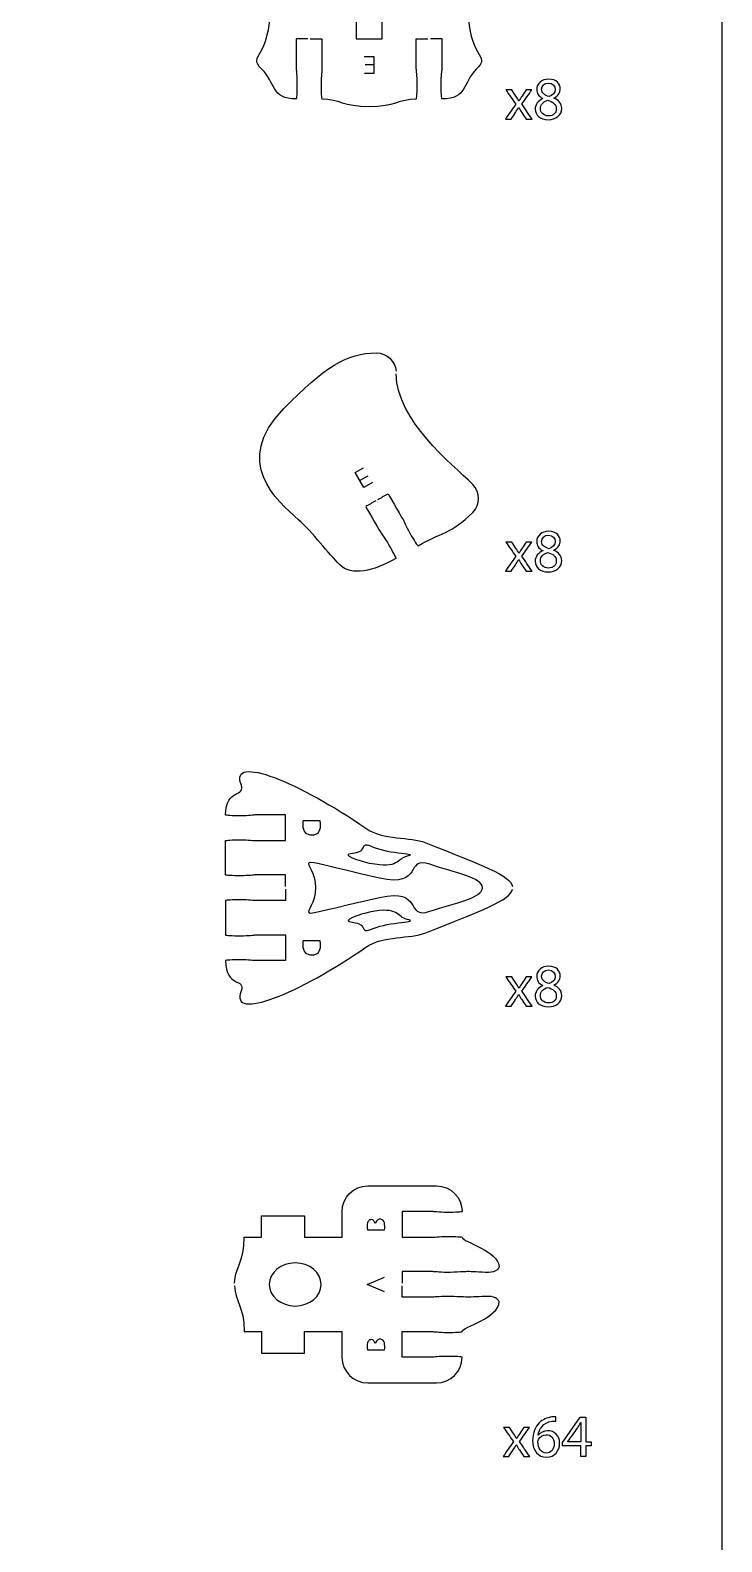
# Model space of a CAD drawing. Extents: x 0 to 1000, y 0 to 600.
# Drawn here: x 105.5 to 186.1, y 323.1 to 499.5 of the extents above; entities that cross this region are included whole.
import ezdxf

# ---------------------------------------------------------------- set-up
doc = ezdxf.new("R2010")
doc.units = 0
doc.header["$MEASUREMENT"] = 0
doc.layers.add('DEFAULT', color=7, linetype='CONTINUOUS')

msp = doc.modelspace()

# ---------------------------------------------------------------- linework, layer by layer
at = {"layer": 'DEFAULT', "color": 250}
for points in [[(166.09, 570.1), (186.09, 570.1), (186.09, 134.5), (20, 134.5), (20, 570.1), (40.51, 570.1)], [(144.42, 496.44), (145.55, 496.44), (145.55, 494.42), (144.46, 494.42)], [(144.51, 495.49), (145.55, 495.49)], [(145.37, 446.7), (144.38, 446.13), (143.37, 447.88), (144.32, 448.42)], [(144.82, 447.47), (143.91, 446.95)], [(146.79, 352.29), (144.77, 353.13), (146.79, 353.98)]]:
    msp.add_lwpolyline(points, dxfattribs=at)
msp.add_lwpolyline([(169.66, 333.05), (169.66, 334.3), (167.53, 334.3), (167.53, 334.71), (169.58, 337.63), (170.25, 337.63), (170.25, 334.78), (170.89, 334.78), (170.89, 334.3), (170.25, 334.3), (170.25, 333.05)], close=True, dxfattribs=at)
at = {"layer": 'DEFAULT', "color": 1}
for points, knots in [([(137.83, 498.47), (137.38, 498.47), (136.93, 498.47), (136.49, 498.47), (136.49, 497.31), (136.49, 496.14), (136.49, 494.97), (136.49, 494.8), (136.58, 494.19), (136.58, 493.22), (136.58, 492.26), (136.54, 491.47), (136.49, 491.47), (133.53, 491.47), (134.11, 493.33), (132.46, 494.97), (130.71, 496.73), (133.49, 495.97), (133.49, 502.47), (133.49, 504.13), (135.6, 506.42), (137.26, 506.42), (139.49, 506.42), (140.05, 505.47), (143.49, 505.47), (143.54, 505.47), (143.59, 504.69), (143.59, 503.72), (143.59, 502.76), (143.49, 502.15), (143.49, 501.97), (143.49, 500.81), (143.49, 499.64), (143.49, 498.47), (144.49, 498.47), (145.49, 498.47), (146.49, 498.47), (146.49, 499.64), (146.49, 500.81), (146.49, 501.97), (146.49, 502.15), (146.39, 502.76), (146.39, 503.72), (146.39, 504.69), (146.43, 505.47), (146.49, 505.47), (149.93, 505.47), (150.49, 506.42), (152.71, 506.42), (154.37, 506.42), (156.49, 504.13), (156.49, 502.47), (156.49, 495.97), (159.27, 496.73), (157.51, 494.97), (155.87, 493.33), (156.44, 491.47), (153.49, 491.47), (153.43, 491.47), (153.39, 492.26), (153.39, 493.22), (153.39, 494.19), (153.49, 494.8), (153.49, 494.97), (153.49, 496.14), (153.49, 497.31), (153.49, 498.47), (153.04, 498.47), (152.59, 498.47), (152.13, 498.47)], [0, 0, 0, 0, 3.82, 3.82, 3.82, 13.74, 13.74, 13.74, 14.74, 14.74, 14.74, 15.74, 15.74, 15.74, 16.74, 16.74, 16.74, 17.74, 17.74, 17.74, 18.74, 18.74, 18.74, 19.74, 19.74, 19.74, 20.74, 20.74, 20.74, 21.74, 21.74, 21.74, 31.66, 31.66, 31.66, 40.16, 40.16, 40.16, 50.08, 50.08, 50.08, 51.08, 51.08, 51.08, 52.08, 52.08, 52.08, 53.08, 53.08, 53.08, 54.08, 54.08, 54.08, 55.08, 55.08, 55.08, 56.08, 56.08, 56.08, 57.08, 57.08, 57.08, 58.08, 58.08, 58.08, 68, 68, 68, 71.84, 71.84, 71.84, 71.84]), ([(138.13, 498.47), (138.58, 498.47), (139.04, 498.47), (139.49, 498.47), (139.49, 497.31), (139.49, 496.14), (139.49, 494.97), (139.49, 494.8), (139.39, 494.19), (139.39, 493.22), (139.39, 492.26), (139.43, 491.47), (139.49, 491.47), (141.53, 491.47), (141.95, 490.59), (144.99, 490.59), (148.03, 490.59), (148.44, 491.47), (150.49, 491.47), (150.54, 491.47), (150.59, 492.26), (150.59, 493.22), (150.59, 494.19), (150.49, 494.8), (150.49, 494.97), (150.49, 496.14), (150.49, 497.31), (150.49, 498.47), (150.94, 498.47), (151.39, 498.47), (151.83, 498.47)], [0, 0, 0, 0, 3.84, 3.84, 3.84, 13.76, 13.76, 13.76, 14.76, 14.76, 14.76, 15.76, 15.76, 15.76, 16.76, 16.76, 16.76, 17.76, 17.76, 17.76, 18.76, 18.76, 18.76, 19.76, 19.76, 19.76, 29.68, 29.68, 29.68, 33.5, 33.5, 33.5, 33.5]), ([(145.76, 444.58), (145.37, 444.35), (144.98, 444.13), (144.59, 443.9), (144.59, 443.9), (145.9, 441.63), (146.34, 440.87), (146.43, 440.72), (146.82, 440.24), (147.3, 439.4), (147.78, 438.58), (148.13, 437.88), (148.09, 437.84), (145.49, 436.34), (142.92, 435.76), (141.56, 437.11), (140.29, 438.38), (138.39, 440.92), (136.77, 442.36), (134.21, 444.65), (128.99, 449.09), (135.03, 455.33), (139.73, 460.17), (142.41, 461.83), (145.83, 461.83), (147.05, 461.83), (148.05, 460.88), (148.13, 459.69)], [0, 0, 0, 0, 3.830106, 3.830106, 3.830106, 4.830106, 4.830106, 4.830106, 5.830106, 5.830106, 5.830106, 6.830106, 6.830106, 6.830106, 7.830106, 7.830106, 7.830106, 8.830106, 8.830106, 8.830106, 9.830106, 9.830106, 9.830106, 10.830106, 10.830106, 10.830106, 11.830106, 11.830106, 11.830106, 11.830106]), ([(146.02, 444.73), (146.41, 444.95), (146.8, 445.18), (147.19, 445.4), (147.19, 445.4), (148.5, 443.13), (148.94, 442.38), (149.02, 442.22), (149.25, 441.64), (149.73, 440.81), (150.21, 439.97), (150.64, 439.31), (150.69, 439.34), (153.29, 440.84), (154.52, 440.68), (157.08, 443.23), (157.98, 444.12), (157.98, 445.58), (157.07, 446.48), (154.54, 449.02), (148.26, 453.84), (148.14, 459.38)], [0, 0, 0, 0, 3.819812, 3.819812, 3.819812, 4.819812, 4.819812, 4.819812, 5.819812, 5.819812, 5.819812, 6.819812, 6.819812, 6.819812, 7.819812, 7.819812, 7.819812, 8.819812, 8.819812, 8.819812, 9.819812, 9.819812, 9.819812, 9.819812]), ([(135.25, 399.57), (135.25, 400.02), (135.25, 400.47), (135.25, 400.92), (134.08, 400.92), (132.92, 400.92), (131.75, 400.92), (131.58, 400.92), (130.97, 400.82), (130, 400.82), (129.03, 400.82), (128.25, 400.86), (128.25, 400.92), (128.25, 402.25), (128.25, 403.59), (128.25, 404.92), (128.25, 404.97), (129.03, 405.02), (130, 405.02), (130.97, 405.02), (131.58, 404.92), (131.75, 404.92), (132.92, 404.92), (134.08, 404.92), (135.25, 404.92), (135.25, 405.92), (135.25, 406.92), (135.25, 407.92), (134.08, 407.92), (132.92, 407.92), (131.75, 407.92), (131.58, 407.92), (130.97, 407.82), (130, 407.82), (129.03, 407.82), (128.25, 407.86), (128.25, 407.92), (128.25, 411.1), (130.66, 409.95), (130.07, 411.47), (128.67, 415.11), (136.96, 411.68), (144.61, 406.36), (146.63, 404.95), (149.76, 405.41), (151.58, 404.68), (158.09, 402.07), (161.47, 400.88), (161.71, 399.57)], [0, 0, 0, 0, 3.83, 3.83, 3.83, 13.75, 13.75, 13.75, 14.75, 14.75, 14.75, 15.75, 15.75, 15.75, 27.09, 27.09, 27.09, 28.09, 28.09, 28.09, 29.09, 29.09, 29.09, 39.01, 39.01, 39.01, 47.51, 47.51, 47.51, 57.43, 57.43, 57.43, 58.43, 58.43, 58.43, 59.43, 59.43, 59.43, 60.43, 60.43, 60.43, 61.43, 61.43, 61.43, 62.43, 62.43, 62.43, 63.43, 63.43, 63.43, 63.43]), ([(135.25, 399.27), (135.25, 398.82), (135.25, 398.37), (135.25, 397.92), (134.08, 397.92), (132.92, 397.92), (131.75, 397.92), (131.58, 397.92), (130.97, 398.02), (130, 398.02), (129.08, 398.02), (128.32, 397.98), (128.25, 397.92), (128.25, 396.59), (128.25, 395.25), (128.25, 393.92), (128.25, 393.87), (129.03, 393.82), (130, 393.82), (130.97, 393.82), (131.58, 393.92), (131.75, 393.92), (132.92, 393.92), (134.08, 393.92), (135.25, 393.92), (135.25, 392.92), (135.25, 391.92), (135.25, 390.92), (134.08, 390.92), (132.92, 390.92), (131.75, 390.92), (131.58, 390.92), (130.97, 391.02), (130, 391.02), (129.03, 391.02), (128.25, 390.97), (128.25, 390.92), (128.25, 387.74), (130.66, 388.9), (130.07, 387.38), (128.67, 383.73), (136.96, 387.16), (144.61, 392.48), (146.63, 393.89), (149.76, 393.43), (151.58, 394.16), (158.08, 396.77), (161.47, 397.97), (161.71, 399.27)], [0, 0, 0, 0, 3.83, 3.83, 3.83, 13.75, 13.75, 13.75, 14.75, 14.75, 14.75, 15.75, 15.75, 15.75, 27.090004, 27.090004, 27.090004, 28.090004, 28.090004, 28.090004, 29.090004, 29.090004, 29.090004, 39.010004, 39.010004, 39.010004, 47.510004, 47.510004, 47.510004, 57.430004, 57.430004, 57.430004, 58.430004, 58.430004, 58.430004, 59.430004, 59.430004, 59.430004, 60.430004, 60.430004, 60.430004, 61.430004, 61.430004, 61.430004, 62.430004, 62.430004, 62.430004, 63.430004, 63.430004, 63.430004, 63.430004]), ([(129.29, 353.29), (129.35, 355.14), (130.44, 355.68), (130.44, 358.64), (131.11, 358.64), (131.78, 358.64), (132.44, 358.64), (132.44, 359.47), (132.44, 360.3), (132.44, 361.13), (134.11, 361.13), (135.78, 361.13), (137.45, 361.13), (137.44, 360.3), (137.44, 359.47), (137.44, 358.64), (138.9, 358.64), (140.37, 358.64), (141.83, 358.64), (141.83, 359.64), (141.83, 360.64), (141.83, 361.64), (141.83, 363.3), (143.17, 364.64), (144.83, 364.64), (147.49, 364.64), (150.16, 364.64), (152.83, 364.64), (154.48, 364.64), (155.83, 363.3), (155.83, 361.64), (155.83, 361.58), (155.04, 361.54), (154.08, 361.54), (153.11, 361.54), (152.5, 361.64), (152.33, 361.64), (151.16, 361.64), (149.99, 361.64), (148.83, 361.64), (148.83, 360.64), (148.83, 359.64), (148.83, 358.64), (149.99, 358.64), (151.16, 358.64), (152.33, 358.64), (152.5, 358.64), (153.11, 358.74), (154.08, 358.74), (155.04, 358.74), (155.83, 358.69), (155.83, 358.64), (155.83, 358.1), (160.14, 357.07), (160.14, 355.14), (160.14, 355.08), (159.85, 354.54), (158.89, 354.54), (157.92, 354.54), (156.82, 354.64), (156.57, 354.64), (156.43, 354.64), (155.04, 354.54), (154.08, 354.54), (153.11, 354.54), (152.5, 354.64), (152.33, 354.64), (151.16, 354.64), (149.99, 354.64), (148.83, 354.64), (148.83, 354.19), (148.83, 353.74), (148.83, 353.29)], [0, 0, 0, 0, 1, 1, 1, 6.67, 6.67, 6.67, 13.75, 13.75, 13.75, 27.93, 27.93, 27.93, 35.010007, 35.010007, 35.010007, 47.440007, 47.440007, 47.440007, 55.950007, 55.950007, 55.950007, 56.950007, 56.950007, 56.950007, 79.630007, 79.630007, 79.630007, 80.630007, 80.630007, 80.630007, 81.630007, 81.630007, 81.630007, 82.630007, 82.630007, 82.630007, 92.550007, 92.550007, 92.550007, 101.060007, 101.060007, 101.060007, 110.980007, 110.980007, 110.980007, 111.980007, 111.980007, 111.980007, 112.980007, 112.980007, 112.980007, 113.980007, 113.980007, 113.980007, 114.980007, 114.980007, 114.980007, 115.980007, 115.980007, 115.980007, 116.980007, 116.980007, 116.980007, 117.980007, 117.980007, 117.980007, 127.900007, 127.900007, 127.900007, 131.720007, 131.720007, 131.720007, 131.720007]), ([(133.35, 353.14), (133.35, 354.52), (134.7, 355.65), (136.37, 355.65), (138.04, 355.65), (139.39, 354.52), (139.39, 353.14), (139.39, 351.75), (138.04, 350.62), (136.37, 350.62), (134.7, 350.62), (133.35, 351.75), (133.35, 353.14)], [1, 1, 1, 1, 2, 2, 2, 3, 3, 3, 4, 4, 4, 5, 5, 5, 5]), ([(129.29, 352.99), (129.35, 351.14), (130.44, 350.6), (130.44, 347.64), (131.11, 347.64), (131.78, 347.64), (132.44, 347.64), (132.44, 346.8), (132.44, 345.97), (132.44, 345.13), (134.11, 345.13), (135.78, 345.13), (137.44, 345.13), (137.44, 345.97), (137.44, 346.8), (137.45, 347.64), (138.9, 347.64), (140.36, 347.64), (141.82, 347.64), (141.82, 346.64), (141.82, 345.64), (141.82, 344.64), (141.82, 342.98), (143.17, 341.64), (144.83, 341.64), (147.49, 341.64), (150.16, 341.64), (152.83, 341.64), (154.48, 341.64), (155.83, 342.98), (155.83, 344.64), (155.83, 344.69), (155.04, 344.74), (154.08, 344.74), (153.11, 344.74), (152.5, 344.64), (152.33, 344.64), (151.16, 344.64), (149.99, 344.64), (148.83, 344.64), (148.83, 345.64), (148.83, 346.64), (148.83, 347.64), (149.99, 347.64), (151.16, 347.64), (152.33, 347.64), (152.5, 347.64), (153.11, 347.54), (154.08, 347.54), (155.04, 347.54), (155.83, 347.58), (155.83, 347.64), (155.83, 348.18), (160.14, 349.2), (160.14, 351.14), (160.14, 351.2), (159.85, 351.74), (158.89, 351.74), (157.92, 351.74), (156.82, 351.64), (156.57, 351.64), (156.43, 351.64), (155.04, 351.74), (154.08, 351.74), (153.11, 351.74), (152.5, 351.64), (152.33, 351.64), (151.16, 351.64), (149.99, 351.64), (148.83, 351.64), (148.83, 352.09), (148.83, 352.54), (148.83, 352.99)], [0, 0, 0, 0, 1, 1, 1, 6.67, 6.67, 6.67, 13.76, 13.76, 13.76, 27.93, 27.93, 27.93, 35.030007, 35.030007, 35.030007, 47.440011, 47.440011, 47.440011, 55.940011, 55.940011, 55.940011, 56.940011, 56.940011, 56.940011, 79.620013, 79.620013, 79.620013, 80.620013, 80.620013, 80.620013, 81.620013, 81.620013, 81.620013, 82.620013, 82.620013, 82.620013, 92.540013, 92.540013, 92.540013, 101.040013, 101.040013, 101.040013, 110.960013, 110.960013, 110.960013, 111.960013, 111.960013, 111.960013, 112.960013, 112.960013, 112.960013, 113.960013, 113.960013, 113.960013, 114.960013, 114.960013, 114.960013, 115.960013, 115.960013, 115.960013, 116.960013, 116.960013, 116.960013, 117.960013, 117.960013, 117.960013, 127.880013, 127.880013, 127.880013, 131.710013, 131.710013, 131.710013, 131.710013])]:
    msp.add_open_spline(points, degree=3, knots=knots, dxfattribs=at)
at = {"layer": 'DEFAULT', "color": 250}
for points, knots in [([(161.62, 492.53), (161.78, 492.28), (161.94, 492.04), (162.1, 491.8), (162.23, 491.6), (162.34, 491.43), (162.45, 491.24), (162.46, 491.24), (162.46, 491.24), (162.47, 491.24), (162.58, 491.44), (162.7, 491.62), (162.81, 491.8), (162.97, 492.04), (163.13, 492.29), (163.29, 492.53), (163.51, 492.53), (163.74, 492.53), (163.96, 492.53), (163.57, 491.98), (163.18, 491.43), (162.79, 490.88), (163.19, 490.29), (163.59, 489.7), (163.99, 489.11), (163.76, 489.11), (163.52, 489.11), (163.29, 489.11), (163.12, 489.37), (162.95, 489.63), (162.79, 489.88), (162.65, 490.08), (162.54, 490.27), (162.42, 490.48), (162.42, 490.48), (162.41, 490.48), (162.41, 490.48), (162.29, 490.27), (162.17, 490.09), (162.05, 489.88), (161.88, 489.63), (161.72, 489.37), (161.55, 489.11), (161.32, 489.11), (161.1, 489.11), (160.87, 489.11), (161.27, 489.69), (161.68, 490.28), (162.08, 490.86), (161.7, 491.41), (161.31, 491.97), (160.92, 492.53), (161.16, 492.53), (161.39, 492.53), (161.62, 492.53)], [0, 0, 0, 0, 2.49699, 2.49699, 2.49699, 3.49699, 3.49699, 3.49699, 3.55699, 3.55699, 3.55699, 4.55699, 4.55699, 4.55699, 7.026266, 7.026266, 7.026266, 8.927266, 8.927266, 8.927266, 14.655124, 14.655124, 14.655124, 20.702438, 20.702438, 20.702438, 22.702438, 22.702438, 22.702438, 25.304967, 25.304967, 25.304967, 26.304967, 26.304967, 26.304967, 26.344967, 26.344967, 26.344967, 27.344967, 27.344967, 27.344967, 29.936639, 29.936639, 29.936639, 31.877639, 31.877639, 31.877639, 37.898765, 37.898765, 37.898765, 43.663787, 43.663787, 43.663787, 45.623787, 45.623787, 45.623787, 45.623787]), ([(164.34, 490.28), (164.34, 490.86), (164.69, 491.27), (165.25, 491.51), (165.25, 491.51), (165.25, 491.52), (165.24, 491.53), (164.73, 491.77), (164.52, 492.16), (164.52, 492.56), (164.52, 493.28), (165.13, 493.78), (165.93, 493.78), (166.82, 493.78), (167.27, 493.22), (167.27, 492.65), (167.27, 492.26), (167.08, 491.84), (166.51, 491.58), (166.51, 491.57), (166.51, 491.56), (166.51, 491.56), (167.08, 491.33), (167.44, 490.93), (167.44, 490.37), (167.44, 489.57), (166.75, 489.04), (165.88, 489.04), (164.92, 489.04), (164.34, 489.61), (164.34, 490.28)], [1, 1, 1, 1, 2, 2, 2, 2.064195, 2.064195, 2.064195, 3.064195, 3.064195, 3.064195, 4.064195, 4.064195, 4.064195, 5.064195, 5.064195, 5.064195, 6.064195, 6.064195, 6.064195, 6.124195, 6.124195, 6.124195, 7.124195, 7.124195, 7.124195, 8.124195, 8.124195, 8.124195, 9.124195, 9.124195, 9.124195, 9.124195]), ([(165.1, 492.6), (165.1, 492.14), (165.45, 491.89), (165.98, 491.75), (166.37, 491.89), (166.68, 492.17), (166.68, 492.59), (166.68, 492.95), (166.46, 493.33), (165.9, 493.33), (165.38, 493.33), (165.1, 493), (165.1, 492.6)], [1, 1, 1, 1, 2, 2, 2, 3, 3, 3, 4, 4, 4, 5, 5, 5, 5]), ([(166.81, 490.31), (166.81, 490.86), (166.42, 491.13), (165.8, 491.31), (165.26, 491.15), (164.97, 490.8), (164.97, 490.36), (164.95, 489.9), (165.31, 489.49), (165.89, 489.49), (166.45, 489.49), (166.81, 489.83), (166.81, 490.31)], [1, 1, 1, 1, 2, 2, 2, 3, 3, 3, 4, 4, 4, 5, 5, 5, 5]), ([(164.34, 437.52), (164.34, 438.1), (164.69, 438.5), (165.25, 438.74), (165.25, 438.75), (165.25, 438.76), (165.24, 438.77), (164.73, 439.01), (164.52, 439.4), (164.52, 439.8), (164.52, 440.52), (165.13, 441.02), (165.93, 441.02), (166.82, 441.02), (167.27, 440.46), (167.27, 439.89), (167.27, 439.5), (167.08, 439.08), (166.51, 438.82), (166.51, 438.81), (166.51, 438.8), (166.51, 438.79), (167.08, 438.57), (167.44, 438.17), (167.44, 437.61), (167.44, 436.81), (166.75, 436.28), (165.88, 436.28), (164.92, 436.28), (164.34, 436.85), (164.34, 437.52)], [1, 1, 1, 1, 2, 2, 2, 2.063246, 2.063246, 2.063246, 3.063246, 3.063246, 3.063246, 4.063246, 4.063246, 4.063246, 5.063246, 5.063246, 5.063246, 6.063246, 6.063246, 6.063246, 6.124246, 6.124246, 6.124246, 7.124246, 7.124246, 7.124246, 8.124246, 8.124246, 8.124246, 9.124246, 9.124246, 9.124246, 9.124246]), ([(161.62, 439.77), (161.78, 439.52), (161.94, 439.28), (162.1, 439.03), (162.23, 438.84), (162.34, 438.67), (162.45, 438.48), (162.46, 438.48), (162.46, 438.48), (162.47, 438.48), (162.58, 438.68), (162.7, 438.86), (162.81, 439.04), (162.97, 439.28), (163.13, 439.53), (163.29, 439.77), (163.51, 439.77), (163.74, 439.77), (163.96, 439.77), (163.57, 439.22), (163.18, 438.67), (162.79, 438.12), (163.19, 437.53), (163.59, 436.94), (163.99, 436.35), (163.76, 436.35), (163.52, 436.35), (163.29, 436.35), (163.12, 436.61), (162.95, 436.87), (162.79, 437.12), (162.65, 437.32), (162.54, 437.51), (162.42, 437.71), (162.42, 437.71), (162.41, 437.71), (162.41, 437.71), (162.29, 437.51), (162.17, 437.33), (162.05, 437.12), (161.88, 436.87), (161.72, 436.61), (161.55, 436.35), (161.32, 436.35), (161.1, 436.35), (160.87, 436.35), (161.27, 436.93), (161.68, 437.51), (162.08, 438.1), (161.7, 438.65), (161.31, 439.21), (160.92, 439.77), (161.16, 439.77), (161.39, 439.77), (161.62, 439.77)], [0, 0, 0, 0, 2.496157, 2.496157, 2.496157, 3.496157, 3.496157, 3.496157, 3.556157, 3.556157, 3.556157, 4.556157, 4.556157, 4.556157, 7.025432, 7.025432, 7.025432, 8.926432, 8.926432, 8.926432, 14.654291, 14.654291, 14.654291, 20.701604, 20.701604, 20.701604, 22.701604, 22.701604, 22.701604, 25.304134, 25.304134, 25.304134, 26.304134, 26.304134, 26.304134, 26.344134, 26.344134, 26.344134, 27.344134, 27.344134, 27.344134, 29.935806, 29.935806, 29.935806, 31.876806, 31.876806, 31.876806, 37.897932, 37.897932, 37.897932, 43.662954, 43.662954, 43.662954, 45.622954, 45.622954, 45.622954, 45.622954]), ([(165.1, 439.84), (165.1, 439.38), (165.45, 439.13), (165.98, 438.99), (166.37, 439.13), (166.68, 439.41), (166.68, 439.82), (166.68, 440.19), (166.46, 440.57), (165.9, 440.57), (165.38, 440.57), (165.1, 440.23), (165.1, 439.84)], [1, 1, 1, 1, 2, 2, 2, 3, 3, 3, 4, 4, 4, 5, 5, 5, 5]), ([(166.81, 437.55), (166.81, 438.1), (166.42, 438.37), (165.8, 438.55), (165.26, 438.39), (164.97, 438.04), (164.97, 437.6), (164.95, 437.14), (165.31, 436.73), (165.89, 436.73), (166.45, 436.73), (166.81, 437.07), (166.81, 437.55)], [1, 1, 1, 1, 2, 2, 2, 3, 3, 3, 4, 4, 4, 5, 5, 5, 5]), ([(139.28, 407.25), (139.3, 407.09), (139.32, 406.9), (139.32, 406.7), (139.32, 406.32), (139.23, 406.05), (139.07, 405.88), (138.9, 405.7), (138.67, 405.59), (138.34, 405.59), (138.01, 405.59), (137.74, 405.69), (137.55, 405.88), (137.37, 406.07), (137.26, 406.38), (137.26, 406.78), (137.26, 406.96), (137.27, 407.12), (137.29, 407.25), (137.95, 407.25), (138.61, 407.25), (139.28, 407.25)], [0, 0, 0, 0, 1, 1, 1, 2, 2, 2, 3, 3, 3, 4, 4, 4, 5, 5, 5, 6, 6, 6, 11.635, 11.635, 11.635, 11.635]), ([(139.28, 393.25), (139.3, 393.09), (139.32, 392.9), (139.32, 392.69), (139.32, 392.32), (139.23, 392.05), (139.07, 391.87), (138.9, 391.69), (138.67, 391.59), (138.34, 391.59), (138.01, 391.59), (137.74, 391.69), (137.55, 391.88), (137.37, 392.07), (137.26, 392.38), (137.26, 392.77), (137.26, 392.96), (137.27, 393.12), (137.29, 393.25), (137.95, 393.25), (138.61, 393.25), (139.28, 393.25)], [0, 0, 0, 0, 1, 1, 1, 2, 2, 2, 3, 3, 3, 4, 4, 4, 5, 5, 5, 6, 6, 6, 11.635, 11.635, 11.635, 11.635]), ([(164.34, 386.77), (164.34, 387.35), (164.69, 387.76), (165.25, 388), (165.25, 388), (165.25, 388.01), (165.24, 388.02), (164.73, 388.26), (164.52, 388.65), (164.52, 389.05), (164.52, 389.78), (165.13, 390.27), (165.93, 390.27), (166.82, 390.27), (167.27, 389.71), (167.27, 389.14), (167.27, 388.75), (167.08, 388.34), (166.51, 388.07), (166.51, 388.06), (166.51, 388.05), (166.51, 388.05), (167.08, 387.82), (167.44, 387.42), (167.44, 386.86), (167.44, 386.06), (166.75, 385.53), (165.88, 385.53), (164.92, 385.53), (164.34, 386.1), (164.34, 386.77)], [1, 1, 1, 1, 2, 2, 2, 2.063246, 2.063246, 2.063246, 3.063246, 3.063246, 3.063246, 4.063246, 4.063246, 4.063246, 5.063246, 5.063246, 5.063246, 6.063246, 6.063246, 6.063246, 6.124246, 6.124246, 6.124246, 7.124246, 7.124246, 7.124246, 8.124246, 8.124246, 8.124246, 9.124246, 9.124246, 9.124246, 9.124246]), ([(165.1, 389.09), (165.1, 388.63), (165.45, 388.39), (165.98, 388.24), (166.37, 388.38), (166.68, 388.66), (166.68, 389.08), (166.68, 389.44), (166.46, 389.83), (165.9, 389.83), (165.38, 389.83), (165.1, 389.49), (165.1, 389.09)], [1, 1, 1, 1, 2, 2, 2, 3, 3, 3, 4, 4, 4, 5, 5, 5, 5]), ([(161.62, 389.02), (161.78, 388.78), (161.94, 388.53), (162.1, 388.29), (162.23, 388.1), (162.34, 387.92), (162.45, 387.73), (162.46, 387.73), (162.46, 387.73), (162.47, 387.73), (162.58, 387.93), (162.7, 388.11), (162.81, 388.29), (162.97, 388.54), (163.13, 388.78), (163.29, 389.02), (163.51, 389.02), (163.74, 389.02), (163.96, 389.02), (163.57, 388.47), (163.18, 387.92), (162.79, 387.37), (163.19, 386.78), (163.59, 386.19), (163.99, 385.6), (163.76, 385.6), (163.52, 385.6), (163.29, 385.6), (163.12, 385.86), (162.95, 386.12), (162.79, 386.37), (162.65, 386.57), (162.54, 386.76), (162.42, 386.97), (162.42, 386.97), (162.41, 386.97), (162.41, 386.97), (162.29, 386.76), (162.17, 386.58), (162.05, 386.37), (161.88, 386.12), (161.72, 385.86), (161.55, 385.6), (161.32, 385.6), (161.1, 385.6), (160.87, 385.6), (161.27, 386.19), (161.68, 386.77), (162.08, 387.35), (161.7, 387.91), (161.31, 388.46), (160.92, 389.02), (161.16, 389.02), (161.39, 389.02), (161.62, 389.02)], [0, 0, 0, 0, 2.496157, 2.496157, 2.496157, 3.496157, 3.496157, 3.496157, 3.556157, 3.556157, 3.556157, 4.556157, 4.556157, 4.556157, 7.025432, 7.025432, 7.025432, 8.926432, 8.926432, 8.926432, 14.654291, 14.654291, 14.654291, 20.701604, 20.701604, 20.701604, 22.701604, 22.701604, 22.701604, 25.304134, 25.304134, 25.304134, 26.304134, 26.304134, 26.304134, 26.344134, 26.344134, 26.344134, 27.344134, 27.344134, 27.344134, 29.935806, 29.935806, 29.935806, 31.876806, 31.876806, 31.876806, 37.897932, 37.897932, 37.897932, 43.662954, 43.662954, 43.662954, 45.622954, 45.622954, 45.622954, 45.622954]), ([(166.81, 386.8), (166.81, 387.36), (166.42, 387.62), (165.8, 387.8), (165.26, 387.64), (164.97, 387.29), (164.97, 386.85), (164.95, 386.39), (165.31, 385.98), (165.89, 385.98), (166.45, 385.98), (166.81, 386.32), (166.81, 386.8)], [1, 1, 1, 1, 2, 2, 2, 3, 3, 3, 4, 4, 4, 5, 5, 5, 5]), ([(144.8, 359.5), (144.78, 359.61), (144.76, 359.79), (144.76, 359.98), (144.76, 360.24), (144.8, 360.41), (144.9, 360.53), (144.98, 360.64), (145.1, 360.7), (145.26, 360.7), (145.46, 360.7), (145.63, 360.44), (145.7, 360.23), (145.7, 360.23), (145.92, 360.78), (146.22, 360.78), (146.39, 360.78), (146.52, 360.71), (146.62, 360.6), (146.75, 360.46), (146.81, 360.24), (146.81, 359.91), (146.81, 359.73), (146.8, 359.59), (146.79, 359.5), (146.12, 359.5), (145.46, 359.5), (144.8, 359.5)], [5.635, 5.635, 5.635, 5.635, 6.635, 6.635, 6.635, 7.635, 7.635, 7.635, 8.635, 8.635, 8.635, 9.635, 9.635, 9.635, 10.635, 10.635, 10.635, 11.635, 11.635, 11.635, 12.635, 12.635, 12.635, 13.635, 13.635, 13.635, 19.27, 19.27, 19.27, 19.27]), ([(144.8, 345.5), (144.78, 345.61), (144.76, 345.79), (144.76, 345.98), (144.76, 346.24), (144.8, 346.41), (144.9, 346.53), (144.98, 346.64), (145.1, 346.7), (145.26, 346.7), (145.46, 346.7), (145.63, 346.44), (145.7, 346.23), (145.7, 346.23), (145.92, 346.77), (146.22, 346.77), (146.39, 346.77), (146.52, 346.7), (146.62, 346.6), (146.75, 346.46), (146.81, 346.23), (146.81, 345.9), (146.81, 345.72), (146.8, 345.59), (146.79, 345.5), (146.12, 345.5), (145.46, 345.5), (144.8, 345.5)], [5.635, 5.635, 5.635, 5.635, 6.635, 6.635, 6.635, 7.635, 7.635, 7.635, 8.635, 8.635, 8.635, 9.635, 9.635, 9.635, 10.635, 10.635, 10.635, 11.635, 11.635, 11.635, 12.635, 12.635, 12.635, 13.635, 13.635, 13.635, 19.27, 19.27, 19.27, 19.27]), ([(166.74, 337.2), (166.61, 337.2), (166.45, 337.2), (166.28, 337.17), (165.3, 337.01), (164.79, 336.29), (164.68, 335.54), (164.69, 335.54), (164.69, 335.54), (164.7, 335.54), (164.92, 335.83), (165.3, 336.07), (165.81, 336.07), (166.62, 336.07), (167.19, 335.48), (167.19, 334.59), (167.19, 333.75), (166.62, 332.97), (165.67, 332.97), (164.69, 332.97), (164.05, 333.73), (164.05, 334.92), (164.05, 335.83), (164.37, 336.54), (164.82, 336.99), (165.2, 337.37), (165.71, 337.6), (166.29, 337.67), (166.47, 337.7), (166.63, 337.7), (166.74, 337.7), (166.74, 337.54), (166.74, 337.37), (166.74, 337.2)], [1.44, 1.44, 1.44, 1.44, 2.44, 2.44, 2.44, 3.44, 3.44, 3.44, 3.5, 3.5, 3.5, 4.5, 4.5, 4.5, 5.5, 5.5, 5.5, 6.5, 6.5, 6.5, 7.5, 7.5, 7.5, 8.5, 8.5, 8.5, 9.5, 9.5, 9.5, 10.5, 10.5, 10.5, 11.94, 11.94, 11.94, 11.94]), ([(169.66, 334.78), (169.66, 335.29), (169.66, 335.8), (169.66, 336.31), (169.66, 336.55), (169.67, 336.79), (169.68, 337.03), (169.68, 337.03), (169.67, 337.03), (169.66, 337.03), (169.52, 336.77), (169.41, 336.57), (169.28, 336.36), (168.91, 335.84), (168.53, 335.32), (168.16, 334.8), (168.16, 334.79), (168.16, 334.79), (168.16, 334.78), (168.66, 334.78), (169.16, 334.78), (169.66, 334.78)], [4.261, 4.261, 4.261, 4.261, 8.602, 8.602, 8.602, 9.602, 9.602, 9.602, 9.662, 9.662, 9.662, 10.662, 10.662, 10.662, 16.108467, 16.108467, 16.108467, 16.148467, 16.148467, 16.148467, 20.409467, 20.409467, 20.409467, 20.409467]), ([(161.34, 336.46), (161.51, 336.22), (161.67, 335.97), (161.83, 335.73), (161.96, 335.54), (162.06, 335.36), (162.18, 335.17), (162.18, 335.17), (162.19, 335.17), (162.2, 335.17), (162.31, 335.38), (162.42, 335.55), (162.54, 335.74), (162.7, 335.98), (162.86, 336.22), (163.02, 336.46), (163.24, 336.46), (163.46, 336.46), (163.69, 336.46), (163.3, 335.91), (162.91, 335.36), (162.52, 334.81), (162.92, 334.22), (163.32, 333.64), (163.72, 333.05), (163.49, 333.05), (163.25, 333.05), (163.02, 333.05), (162.85, 333.3), (162.68, 333.56), (162.51, 333.82), (162.38, 334.01), (162.27, 334.2), (162.15, 334.41), (162.14, 334.41), (162.14, 334.41), (162.13, 334.41), (162.02, 334.2), (161.9, 334.02), (161.77, 333.82), (161.61, 333.56), (161.44, 333.3), (161.28, 333.05), (161.05, 333.05), (160.82, 333.05), (160.6, 333.05), (161, 333.63), (161.4, 334.21), (161.81, 334.79), (161.42, 335.35), (161.04, 335.91), (160.65, 336.46), (160.88, 336.46), (161.11, 336.46), (161.34, 336.46)], [0, 0, 0, 0, 2.49699, 2.49699, 2.49699, 3.49699, 3.49699, 3.49699, 3.55699, 3.55699, 3.55699, 4.55699, 4.55699, 4.55699, 7.026266, 7.026266, 7.026266, 8.927266, 8.927266, 8.927266, 14.655124, 14.655124, 14.655124, 20.703, 20.703, 20.703, 22.704, 22.704, 22.704, 25.30653, 25.30653, 25.30653, 26.30653, 26.30653, 26.30653, 26.34653, 26.34653, 26.34653, 27.34653, 27.34653, 27.34653, 29.938742, 29.938742, 29.938742, 31.878742, 31.878742, 31.878742, 37.899296, 37.899296, 37.899296, 43.664319, 43.664319, 43.664319, 45.624319, 45.624319, 45.624319, 45.624319]), ([(166.56, 334.55), (166.56, 335.21), (166.19, 335.6), (165.62, 335.6), (165.24, 335.6), (164.9, 335.37), (164.73, 335.04), (164.69, 334.97), (164.66, 334.87), (164.66, 334.76), (164.67, 334.01), (165.02, 333.45), (165.67, 333.45), (166.2, 333.45), (166.56, 333.89), (166.56, 334.55)], [1, 1, 1, 1, 2, 2, 2, 3, 3, 3, 4, 4, 4, 5, 5, 5, 6, 6, 6, 6])]:
    msp.add_open_spline(points, degree=3, knots=knots, dxfattribs=at)
at = {"layer": 'DEFAULT', "color": 3}
for points in [[(145.04, 402.27), (148.54, 401.55), (148.19, 402.85), (149.42, 403.11), (151.02, 403.46), (147.34, 403.35), (145.45, 404.18), (143.68, 404.96), (145.04, 403.62), (143.04, 403.45), (141.42, 403.31), (144.06, 402.47), (145.04, 402.27)], [(145.04, 396.58), (148.54, 397.3), (148.19, 395.99), (149.42, 395.73), (151.02, 395.38), (147.34, 395.49), (145.45, 394.66), (143.68, 393.88), (145.04, 395.22), (143.04, 395.39), (141.42, 395.54), (144.06, 396.37), (145.04, 396.58)]]:
    msp.add_open_spline(points, degree=3, knots=[0, 0, 0, 0, 1, 1, 1, 2, 2, 2, 3, 3, 3, 4, 4, 4, 4], dxfattribs=at)
at = {"layer": 'DEFAULT', "color": 5}
msp.add_open_spline([(158.21, 399.42), (158.21, 398.24), (155.04, 397.68), (152.05, 396.68), (149.06, 395.69), (151.41, 399.46), (146.19, 398.29), (134.24, 395.62), (138.75, 395.81), (138.75, 399.42), (138.75, 403.03), (134.24, 403.23), (146.19, 400.55), (151.41, 399.38), (149.06, 403.15), (152.05, 402.16), (155.04, 401.16), (158.21, 400.6), (158.21, 399.42)], degree=3, knots=[0, 0, 0, 0, 1, 1, 1, 2, 2, 2, 3, 3, 3, 4, 4, 4, 5, 5, 5, 6, 6, 6, 6], dxfattribs=at)

doc.saveas('drawing.dxf')
